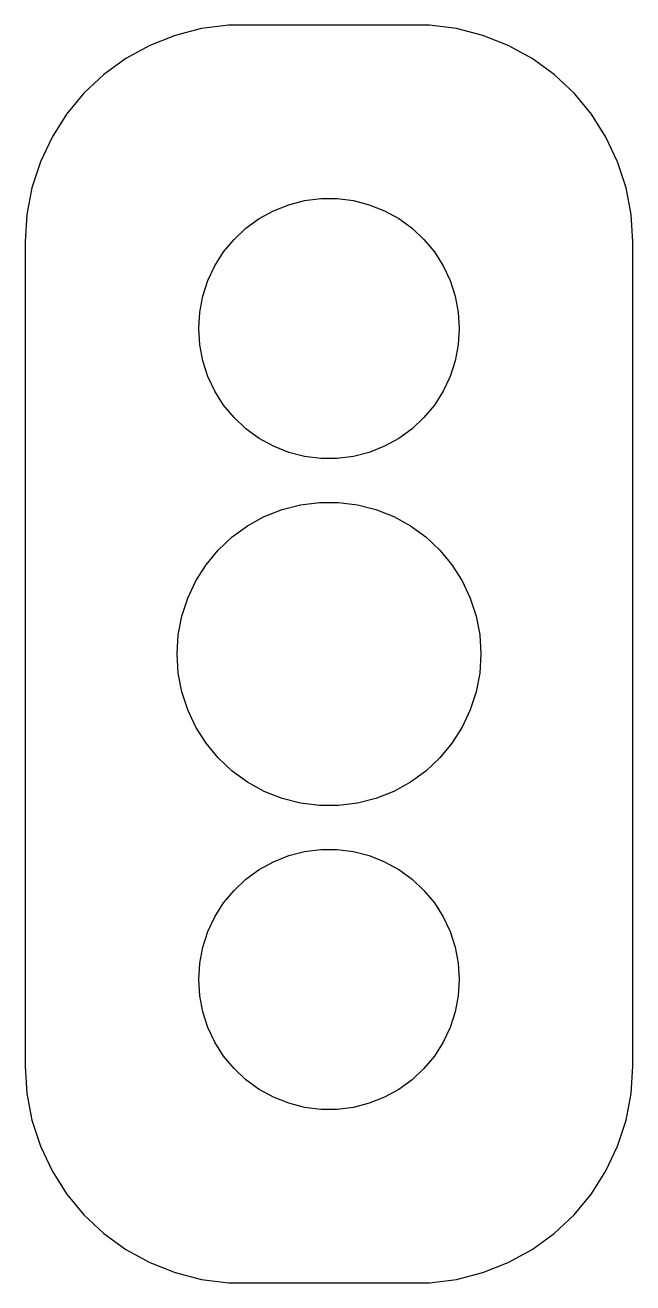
# Model space of a CAD drawing. Header units: metres. Extents: x -7 to 7, y 24.5 to 53.5.
import ezdxf

# ---------------------------------------------------------------- set-up
doc = ezdxf.new("R2010")
doc.units = ezdxf.units.M

msp = doc.modelspace()

# ---------------------------------------------------------------- linework, layer by layer
for p, q in [((-2.9369, 53.4114), (-3.54507, 53.2553)), ((-2.31395, 53.4901), (-2.9369, 53.4114)), ((2.31395, 53.4901), (-2.31395, 53.4901)), ((2.9369, 53.4114), (2.31395, 53.4901)), ((3.54507, 53.2553), (2.9369, 53.4114)), ((-3.54507, 53.2553), (-4.12889, 53.0241)), ((4.12889, 53.0241), (3.54507, 53.2553)), ((-4.12889, 53.0241), (-4.67912, 52.7216)), ((4.67912, 52.7216), (4.12889, 53.0241)), ((-4.67912, 52.7216), (-5.18712, 52.3526)), ((5.18712, 52.3526), (4.67912, 52.7216)), ((-5.18712, 52.3526), (-5.64484, 51.9227)), ((5.64484, 51.9227), (5.18712, 52.3526)), ((-5.64484, 51.9227), (-6.04507, 51.4389)), ((6.04507, 51.4389), (5.64484, 51.9227)), ((-6.04507, 51.4389), (-6.38153, 50.9088)), ((6.38153, 50.9088), (6.04507, 51.4389)), ((-6.38153, 50.9088), (-6.64888, 50.3406)), ((6.64888, 50.3406), (6.38153, 50.9088)), ((-6.64888, 50.3406), (-6.84291, 49.7434)), ((6.84291, 49.7434), (6.64888, 50.3406)), ((-6.84291, 49.7434), (-6.96057, 49.1267)), ((6.96057, 49.1267), (6.84291, 49.7434)), ((-1.27733, 49.2145), (-0.927048, 49.3532)), ((-0.927048, 49.3532), (-0.562134, 49.4469)), ((-0.562134, 49.4469), (-0.18837, 49.4941)), ((-0.18837, 49.4941), (0.18837, 49.4941)), ((0.18837, 49.4941), (0.562134, 49.4469)), ((0.562134, 49.4469), (0.927048, 49.3532)), ((0.927048, 49.3532), (1.27733, 49.2145)), ((-6.96057, 49.1267), (-7, 48.5)), ((-1.91226, 48.8115), (-1.60747, 49.033)), ((-1.60747, 49.033), (-1.27733, 49.2145)), ((1.27733, 49.2145), (1.60747, 49.033)), ((1.60747, 49.033), (1.91226, 48.8115)), ((7, 48.5), (6.96057, 49.1267)), ((-2.1869, 48.5536), (-1.91226, 48.8115)), ((1.91226, 48.8115), (2.1869, 48.5536)), ((-7, 48.5), (-7, 29.5)), ((-2.42705, 48.2634), (-2.1869, 48.5536)), ((2.1869, 48.5536), (2.42705, 48.2634)), ((7, 29.5), (7, 48.5)), ((-2.62891, 47.9453), (-2.42705, 48.2634)), ((2.42705, 48.2634), (2.62891, 47.9453)), ((-2.78932, 47.6044), (-2.62891, 47.9453)), ((2.62891, 47.9453), (2.78932, 47.6044)), ((-2.90575, 47.2461), (-2.78932, 47.6044)), ((2.78932, 47.6044), (2.90575, 47.2461)), ((-2.97633, 46.876), (-2.90575, 47.2461)), ((2.90575, 47.2461), (2.97633, 46.876)), ((-3, 46.5), (-2.97633, 46.876)), ((2.97633, 46.876), (3, 46.5)), ((-2.97633, 46.124), (-3, 46.5)), ((3, 46.5), (2.97633, 46.124)), ((-2.90575, 45.7539), (-2.97633, 46.124)), ((2.97633, 46.124), (2.90575, 45.7539)), ((-2.78932, 45.3956), (-2.90575, 45.7539)), ((2.90575, 45.7539), (2.78932, 45.3956)), ((-2.62891, 45.0547), (-2.78932, 45.3956)), ((2.78932, 45.3956), (2.62891, 45.0547)), ((-2.42705, 44.7366), (-2.62891, 45.0547)), ((2.62891, 45.0547), (2.42705, 44.7366)), ((-2.1869, 44.4464), (-2.42705, 44.7366)), ((2.42705, 44.7366), (2.1869, 44.4464)), ((-1.91226, 44.1884), (-2.1869, 44.4464)), ((2.1869, 44.4464), (1.91226, 44.1884)), ((-1.60747, 43.967), (-1.91226, 44.1884)), ((1.91226, 44.1884), (1.60747, 43.967)), ((-1.27733, 43.7855), (-1.60747, 43.967)), ((-0.927048, 43.6468), (-1.27733, 43.7855)), ((1.27733, 43.7855), (0.927048, 43.6468)), ((1.60747, 43.967), (1.27733, 43.7855)), ((-0.562134, 43.5531), (-0.927048, 43.6468)), ((-0.18837, 43.5059), (-0.562134, 43.5531)), ((0.18837, 43.5059), (-0.18837, 43.5059)), ((0.562134, 43.5531), (0.18837, 43.5059)), ((0.927048, 43.6468), (0.562134, 43.5531)), ((-1.49022, 42.1669), (-1.08156, 42.3287)), ((-1.08156, 42.3287), (-0.655823, 42.438)), ((-0.655823, 42.438), (-0.219757, 42.4931)), ((-0.219757, 42.4931), (0.219757, 42.4931)), ((0.219757, 42.4931), (0.655823, 42.438)), ((0.655823, 42.438), (1.08156, 42.3287)), ((1.08156, 42.3287), (1.49022, 42.1669)), ((-1.87538, 41.9551), (-1.49022, 42.1669)), ((1.49022, 42.1669), (1.87538, 41.9551)), ((-2.23097, 41.6968), (-1.87538, 41.9551)), ((1.87538, 41.9551), (2.23097, 41.6968)), ((-2.55138, 41.3959), (-2.23097, 41.6968)), ((2.23097, 41.6968), (2.55138, 41.3959)), ((-2.83156, 41.0572), (-2.55138, 41.3959)), ((2.55138, 41.3959), (2.83156, 41.0572)), ((-3.06706, 40.6861), (-2.83156, 41.0572)), ((2.83156, 41.0572), (3.06706, 40.6861)), ((-3.25421, 40.2884), (-3.06706, 40.6861)), ((3.06706, 40.6861), (3.25421, 40.2884)), ((-3.39003, 39.8704), (-3.25421, 40.2884)), ((3.25421, 40.2884), (3.39003, 39.8704)), ((-3.4724, 39.4387), (-3.39003, 39.8704)), ((3.39003, 39.8704), (3.4724, 39.4387)), ((-3.5, 39), (-3.4724, 39.4387)), ((3.4724, 39.4387), (3.5, 39)), ((-3.4724, 38.5613), (-3.5, 39)), ((3.5, 39), (3.4724, 38.5613)), ((-3.39003, 38.1296), (-3.4724, 38.5613)), ((3.4724, 38.5613), (3.39003, 38.1296)), ((-3.25421, 37.7116), (-3.39003, 38.1296)), ((3.39003, 38.1296), (3.25421, 37.7116)), ((-3.06706, 37.3139), (-3.25421, 37.7116)), ((3.25421, 37.7116), (3.06706, 37.3139)), ((-2.83156, 36.9428), (-3.06706, 37.3139)), ((3.06706, 37.3139), (2.83156, 36.9428)), ((-2.55138, 36.6041), (-2.83156, 36.9428)), ((2.83156, 36.9428), (2.55138, 36.6041)), ((-2.23097, 36.3032), (-2.55138, 36.6041)), ((2.55138, 36.6041), (2.23097, 36.3032)), ((-1.87538, 36.0449), (-2.23097, 36.3032)), ((2.23097, 36.3032), (1.87538, 36.0449)), ((-1.49022, 35.8331), (-1.87538, 36.0449)), ((1.87538, 36.0449), (1.49022, 35.8331)), ((-1.08156, 35.6713), (-1.49022, 35.8331)), ((-0.655823, 35.562), (-1.08156, 35.6713)), ((1.08156, 35.6713), (0.655823, 35.562)), ((1.49022, 35.8331), (1.08156, 35.6713)), ((-0.219757, 35.5069), (-0.655823, 35.562)), ((0.219757, 35.5069), (-0.219757, 35.5069)), ((0.655823, 35.562), (0.219757, 35.5069)), ((-0.562134, 34.4469), (-0.18837, 34.4941)), ((-0.18837, 34.4941), (0.18837, 34.4941)), ((0.18837, 34.4941), (0.562134, 34.4469)), ((-1.60747, 34.033), (-1.27733, 34.2145)), ((-1.27733, 34.2145), (-0.927048, 34.3532)), ((-0.927048, 34.3532), (-0.562134, 34.4469)), ((0.562134, 34.4469), (0.927048, 34.3532)), ((0.927048, 34.3532), (1.27733, 34.2145)), ((1.27733, 34.2145), (1.60747, 34.033)), ((-1.91226, 33.8116), (-1.60747, 34.033)), ((1.60747, 34.033), (1.91226, 33.8116)), ((-2.1869, 33.5536), (-1.91226, 33.8116)), ((1.91226, 33.8116), (2.1869, 33.5536)), ((-2.42705, 33.2634), (-2.1869, 33.5536)), ((2.1869, 33.5536), (2.42705, 33.2634)), ((-2.62891, 32.9453), (-2.42705, 33.2634)), ((2.42705, 33.2634), (2.62891, 32.9453)), ((-2.78932, 32.6044), (-2.62891, 32.9453)), ((2.62891, 32.9453), (2.78932, 32.6044)), ((-2.90575, 32.2461), (-2.78932, 32.6044)), ((2.78932, 32.6044), (2.90575, 32.2461)), ((-2.97633, 31.876), (-2.90575, 32.2461)), ((2.90575, 32.2461), (2.97633, 31.876)), ((-3, 31.5), (-2.97633, 31.876)), ((2.97633, 31.876), (3, 31.5)), ((-2.97633, 31.124), (-3, 31.5)), ((3, 31.5), (2.97633, 31.124)), ((-2.90575, 30.7539), (-2.97633, 31.124)), ((2.97633, 31.124), (2.90575, 30.7539)), ((-2.78932, 30.3956), (-2.90575, 30.7539)), ((2.90575, 30.7539), (2.78932, 30.3956)), ((-2.62891, 30.0547), (-2.78932, 30.3956)), ((2.78932, 30.3956), (2.62891, 30.0547)), ((-2.42705, 29.7366), (-2.62891, 30.0547)), ((2.62891, 30.0547), (2.42705, 29.7366)), ((-2.1869, 29.4464), (-2.42705, 29.7366)), ((2.42705, 29.7366), (2.1869, 29.4464)), ((-7, 29.5), (-6.96057, 28.8733)), ((-1.91226, 29.1885), (-2.1869, 29.4464)), ((2.1869, 29.4464), (1.91226, 29.1885)), ((6.96057, 28.8733), (7, 29.5)), ((-1.60747, 28.967), (-1.91226, 29.1885)), ((1.91226, 29.1885), (1.60747, 28.967)), ((-6.96057, 28.8733), (-6.84291, 28.2566)), ((-1.27733, 28.7855), (-1.60747, 28.967)), ((-0.927048, 28.6468), (-1.27733, 28.7855)), ((1.27733, 28.7855), (0.927048, 28.6468)), ((1.60747, 28.967), (1.27733, 28.7855)), ((6.84291, 28.2566), (6.96057, 28.8733)), ((-0.562134, 28.5531), (-0.927048, 28.6468)), ((-0.18837, 28.5059), (-0.562134, 28.5531)), ((0.18837, 28.5059), (-0.18837, 28.5059)), ((0.562134, 28.5531), (0.18837, 28.5059)), ((0.927048, 28.6468), (0.562134, 28.5531)), ((-6.84291, 28.2566), (-6.64888, 27.6594)), ((6.64888, 27.6594), (6.84291, 28.2566)), ((-6.64888, 27.6594), (-6.38153, 27.0912)), ((6.38153, 27.0912), (6.64888, 27.6594)), ((-6.38153, 27.0912), (-6.04507, 26.5611)), ((6.04507, 26.5611), (6.38153, 27.0912)), ((-6.04507, 26.5611), (-5.64484, 26.0773)), ((5.64484, 26.0773), (6.04507, 26.5611)), ((-5.64484, 26.0773), (-5.18712, 25.6474)), ((5.18712, 25.6474), (5.64484, 26.0773)), ((-5.18712, 25.6474), (-4.67912, 25.2784)), ((4.67912, 25.2784), (5.18712, 25.6474)), ((-4.67912, 25.2784), (-4.12889, 24.9759)), ((4.12889, 24.9759), (4.67912, 25.2784)), ((-4.12889, 24.9759), (-3.54507, 24.7447)), ((3.54507, 24.7447), (4.12889, 24.9759)), ((-3.54507, 24.7447), (-2.9369, 24.5886)), ((2.9369, 24.5886), (3.54507, 24.7447)), ((-2.9369, 24.5886), (-2.31395, 24.5099)), ((-2.31395, 24.5099), (2.31395, 24.5099)), ((2.31395, 24.5099), (2.9369, 24.5886))]:
    msp.add_line(p, q)

doc.saveas('drawing.dxf')
